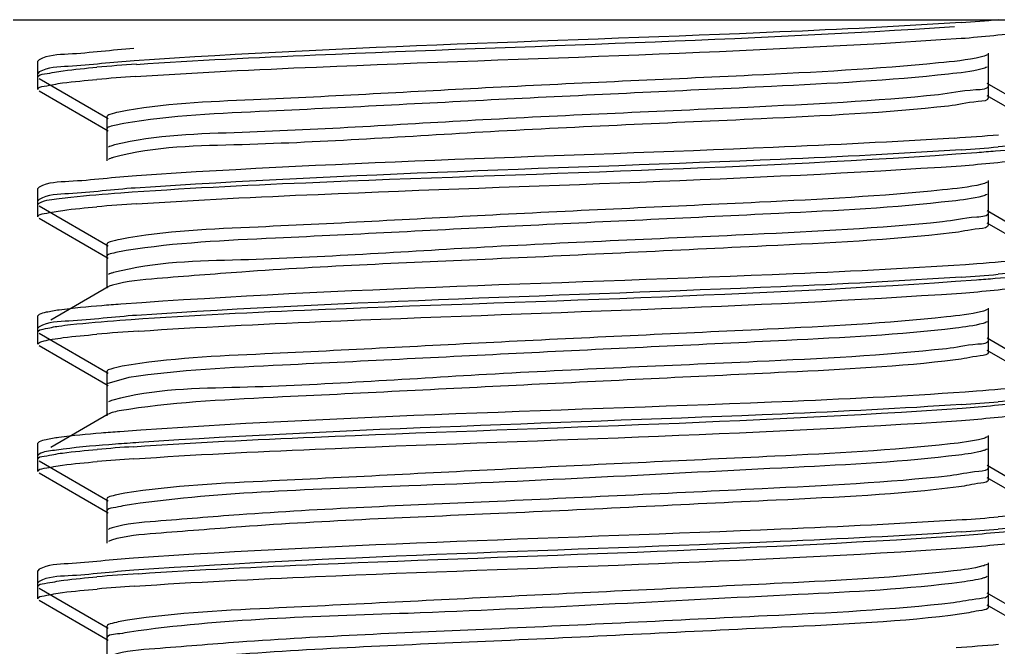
# Model space of a CAD drawing. Extents: x -427546 to -314919, y 698702 to 968782.
# Drawn here: x -414913.6 to -414799.3, y 912861.4 to 912934.7 of the extents above; entities that cross this region are included whole.
import ezdxf

# ---------------------------------------------------------------- set-up
doc = ezdxf.new("R2010")
doc.units = 0
doc.header["$LTSCALE"] = 1000
doc.header["$MEASUREMENT"] = 0
doc.layers.get('0').update_dxf_attribs({"linetype": 'CONTINUOUS'})
doc.layers.add('BZ', color=2, linetype='CONTINUOUS')

msp = doc.modelspace()

# ---------------------------------------------------------------- linework, layer by layer
at = {"linetype": 'CONTINUOUS'}
for p, q in [((-414800.46, 912927.06), (-414800.46, 912930.78)), ((-414911.32, 912930.01), (-414911.46, 912929.85)), ((-414911.46, 912927.99), (-414911.46, 912929.85)), ((-414911.46, 912927.99), (-414911.46, 912929.85)), ((-414911.32, 912928.59), (-414911.46, 912928.42)), ((-414911.46, 912926.56), (-414911.46, 912928.42)), ((-414911.46, 912926.56), (-414911.46, 912928.42)), ((-414800.46, 912925.63), (-414800.46, 912929.35)), ((-414911.32, 912927.82), (-414903.25, 912923.15)), ((-414792.54, 912922.57), (-414800.62, 912927.24)), ((-414911.32, 912926.4), (-414903.25, 912921.72)), ((-414792.54, 912921.14), (-414800.62, 912925.82)), ((-414903.41, 912923.34), (-414903.41, 912919.61)), ((-414903.41, 912921.91), (-414903.41, 912918.19)), ((-414800.46, 912912.17), (-414800.46, 912915.89)), ((-414911.32, 912915.13), (-414911.46, 912914.96)), ((-414911.46, 912913.1), (-414911.46, 912914.96)), ((-414911.46, 912913.1), (-414911.46, 912914.96)), ((-414911.32, 912913.7), (-414911.46, 912913.54)), ((-414911.46, 912911.68), (-414911.46, 912913.54)), ((-414911.46, 912911.68), (-414911.46, 912913.54)), ((-414800.46, 912910.75), (-414800.46, 912914.47)), ((-414911.32, 912912.94), (-414903.25, 912908.26)), ((-414792.54, 912907.68), (-414800.62, 912912.36)), ((-414911.32, 912911.52), (-414903.25, 912906.84)), ((-414792.54, 912906.26), (-414800.62, 912910.94)), ((-414903.41, 912908.45), (-414903.41, 912904.73)), ((-414903.41, 912907.03), (-414903.41, 912903.31)), ((-414903.25, 912903.5), (-414909.97, 912899.6)), ((-414800.46, 912897.29), (-414800.46, 912901.01)), ((-414911.32, 912900.24), (-414911.46, 912900.08)), ((-414911.46, 912898.22), (-414911.46, 912900.08)), ((-414911.46, 912898.22), (-414911.46, 912900.08)), ((-414911.32, 912898.82), (-414911.46, 912898.66)), ((-414911.46, 912896.8), (-414911.46, 912898.66)), ((-414911.46, 912896.8), (-414911.46, 912898.66)), ((-414800.46, 912895.87), (-414800.46, 912899.59)), ((-414911.32, 912898.06), (-414903.25, 912893.38)), ((-414792.54, 912892.8), (-414800.62, 912897.48)), ((-414911.32, 912896.63), (-414903.25, 912891.96)), ((-414792.54, 912891.38), (-414800.62, 912896.05)), ((-414903.41, 912893.57), (-414903.41, 912889.85)), ((-414900.85, 912892.89), (-414903.41, 912892.14)), ((-414903.41, 912892.14), (-414903.41, 912888.42)), ((-414903.25, 912888.61), (-414909.97, 912884.72)), ((-414800.46, 912882.41), (-414800.46, 912886.13)), ((-414911.32, 912885.36), (-414911.46, 912885.2)), ((-414911.46, 912883.34), (-414911.46, 912885.2)), ((-414911.46, 912883.34), (-414911.46, 912885.2)), ((-414911.32, 912883.94), (-414911.46, 912883.77)), ((-414911.46, 912881.91), (-414911.46, 912883.77)), ((-414911.46, 912881.91), (-414911.46, 912883.77)), ((-414800.46, 912880.98), (-414800.46, 912884.7)), ((-414911.32, 912883.17), (-414903.25, 912878.5)), ((-414792.54, 912877.92), (-414800.62, 912882.6)), ((-414911.32, 912881.75), (-414903.25, 912877.07)), ((-414792.54, 912876.49), (-414800.62, 912881.17)), ((-414903.41, 912878.69), (-414903.41, 912874.97)), ((-414903.41, 912877.26), (-414903.41, 912873.54)), ((-414800.46, 912867.52), (-414800.46, 912871.24)), ((-414911.32, 912870.48), (-414911.46, 912870.31)), ((-414911.46, 912868.45), (-414911.46, 912870.31)), ((-414911.46, 912868.45), (-414911.46, 912870.31)), ((-414911.32, 912869.05), (-414911.46, 912868.89)), ((-414911.46, 912867.03), (-414911.46, 912868.89)), ((-414911.46, 912867.03), (-414911.46, 912868.89)), ((-414800.46, 912866.1), (-414800.46, 912869.82)), ((-414911.32, 912868.29), (-414903.25, 912863.61)), ((-414911.32, 912866.87), (-414903.25, 912862.19)), ((-414792.54, 912863.04), (-414800.62, 912867.71)), ((-414792.54, 912861.61), (-414800.62, 912866.29)), ((-414903.41, 912863.8), (-414903.41, 912860.08)), ((-414903.41, 912862.38), (-414903.41, 912858.66))]:
    msp.add_line(p, q, dxfattribs=at)
for centre, radius, start, end in [((-414820.75, 913189.87), 256.06, 273.8314, 274.8033), ((-414882.74, 912669.25), 260.81, 93.7842, 94.8009), ((-414882.97, 912670.76), 257.86, 93.8094, 94.8059), ((-414821.79, 913189.54), 269.23, 273.6985, 274.7995), ((-414820.77, 913175.25), 256.32, 273.8286, 274.8033), ((-414882.76, 912653.24), 260.51, 93.7812, 94.806), ((-414820.76, 913160.21), 256.16, 273.8303, 274.8033), ((-414882.37, 912633.55), 265.33, 93.7437, 94.8056), ((-414820.68, 913144.36), 255.2, 273.8405, 274.8036), ((-414883.23, 912630.84), 254.54, 93.848, 94.803), ((-414883.19, 912628.86), 255.1, 93.8411, 94.8041), ((-414820.61, 913130.04), 254.33, 273.85, 274.8032), ((-414820.69, 913129.62), 255.34, 273.8391, 274.8035), ((-414882.46, 912606.22), 264.31, 93.7486, 94.8), ((-414883.11, 912613.05), 256.03, 93.8298, 94.8052), ((-414821.54, 913126.85), 266.06, 273.7304, 274.8001)]:
    msp.add_arc(centre, radius, start, end, dxfattribs=at)
for points, knots in [([(-414803.64, 912934.38), (-414810.69, 912933.9), (-414842.88, 912932.35), (-414875.11, 912931.61), (-414900.21, 912929.9)], [0, 0, 0, 0, 0.219184, 1, 1, 1, 1]), ([(-414899.95, 912929.48), (-414892.99, 912929.95), (-414861.15, 912931.48), (-414829.27, 912932.26), (-414804.42, 912933.9)], [0, 0, 0, 0, 0.21895, 1, 1, 1, 1]), ([(-414803.66, 912932.52), (-414801.08, 912932.7), (-414797.48, 912933.2), (-414793.55, 912933.26), (-414792.54, 912933.84)], [0, 0, 0, 0, 0.690321, 1, 1, 1, 1]), ([(-414900.1, 912928.05), (-414893.05, 912928.53), (-414860.9, 912930.07), (-414828.71, 912930.82), (-414803.66, 912932.52)], [0, 0, 0, 0, 0.219667, 1, 1, 1, 1]), ([(-414900.26, 912931.32), (-414902.82, 912931.15), (-414906.41, 912930.65), (-414910.32, 912930.58), (-414911.32, 912930.01)], [0, 0, 0, 0, 0.690257, 1, 1, 1, 1]), ([(-414900.21, 912929.9), (-414902.78, 912929.73), (-414906.39, 912929.23), (-414910.32, 912929.16), (-414911.32, 912928.59)], [0, 0, 0, 0, 0.690342, 1, 1, 1, 1]), ([(-414806.29, 912929.64), (-414813.52, 912928.92), (-414830.87, 912928.03), (-414857.57, 912926.88), (-414882.19, 912925.42), (-414896.86, 912924.92), (-414902.02, 912923.89)], [0, 0, 0, 0, 0.227134, 0.54316, 0.83546, 1, 1, 1, 1]), ([(-414800.62, 912930.59), (-414800.82, 912930.47), (-414802.71, 912929.96), (-414804.62, 912929.8), (-414806.29, 912929.64)], [0, 0, 0, 0, 0.123019, 1, 1, 1, 1]), ([(-414911.46, 912927.99), (-414911.46, 912928.26), (-414909.99, 912928.44), (-414909.25, 912928.64), (-414908.5, 912928.74)], [0, 0, 0, 0, 0.271046, 1, 1, 1, 1]), ([(-414805.13, 912928.34), (-414812, 912927.58), (-414828.93, 912926.72), (-414855.4, 912925.52), (-414880.6, 912924.14), (-414895.87, 912923.51), (-414901.45, 912922.57)], [0, 0, 0, 0, 0.214725, 0.5266, 0.823844, 1, 1, 1, 1]), ([(-414800.62, 912929.16), (-414800.79, 912929.06), (-414802.28, 912928.63), (-414803.8, 912928.48), (-414805.13, 912928.34)], [0, 0, 0, 0, 0.128762, 1, 1, 1, 1]), ([(-414911.46, 912926.56), (-414911.46, 912926.83), (-414910.04, 912927.01), (-414909.32, 912927.21), (-414908.6, 912927.3)], [0, 0, 0, 0, 0.271535, 1, 1, 1, 1]), ([(-414800.46, 912927.06), (-414800.46, 912926.53), (-414803.46, 912926.51), (-414804.84, 912926.06), (-414806.29, 912925.92)], [0, 0, 0, 0, 0.265504, 1, 1, 1, 1]), ([(-414806.29, 912925.92), (-414813.69, 912925.18), (-414831.44, 912924.27), (-414858.59, 912923.17), (-414883.14, 912921.51), (-414897.67, 912921.26), (-414902.52, 912920.06)], [0, 0, 0, 0, 0.231431, 0.552554, 0.844673, 1, 1, 1, 1]), ([(-414800.46, 912925.63), (-414800.45, 912925.2), (-414802.84, 912925.08), (-414803.96, 912924.74), (-414805.13, 912924.61)], [0, 0, 0, 0, 0.267411, 1, 1, 1, 1]), ([(-414902.02, 912923.89), (-414902.37, 912923.82), (-414902.78, 912923.72), (-414903.41, 912923.48), (-414903.41, 912923.34)], [0, 0, 0, 0, 0.707509, 1, 1, 1, 1]), ([(-414805.13, 912924.61), (-414812.39, 912923.81), (-414830.24, 912922.92), (-414857.79, 912921.81), (-414882.88, 912920.01), (-414897.81, 912919.92), (-414902.67, 912918.59)], [0, 0, 0, 0, 0.224296, 0.548086, 0.845183, 1, 1, 1, 1]), ([(-414901.45, 912922.57), (-414901.95, 912922.48), (-414902.48, 912922.36), (-414903.41, 912922.11), (-414903.41, 912921.91)], [0, 0, 0, 0, 0.717095, 1, 1, 1, 1]), ([(-414804.42, 912920.87), (-414811.47, 912920.41), (-414843.32, 912918.88), (-414875.2, 912918.13), (-414899.95, 912916.46)], [0, 0, 0, 0, 0.221631, 1, 1, 1, 1]), ([(-414902.52, 912920.06), (-414902.66, 912920.02), (-414902.91, 912919.95), (-414903.15, 912919.86), (-414903.24, 912919.8)], [0, 0, 0, 0, 0.588731, 1, 1, 1, 1]), ([(-414901.8, 912914.47), (-414894.61, 912915), (-414861.27, 912916.62), (-414827.89, 912917.27), (-414801.8, 912919.19)], [0, 0, 0, 0, 0.216226, 1, 1, 1, 1]), ([(-414803.66, 912919.5), (-414810.69, 912919.02), (-414842.84, 912917.47), (-414875.02, 912916.72), (-414900.1, 912915.03)], [0, 0, 0, 0, 0.219063, 1, 1, 1, 1]), ([(-414801.8, 912919.19), (-414801.08, 912919.25), (-414798.75, 912919.43), (-414796.41, 912919.64), (-414794.8, 912919.87)], [0, 0, 0, 0, 0.30753, 1, 1, 1, 1]), ([(-414902.67, 912918.59), (-414902.79, 912918.56), (-414902.98, 912918.5), (-414903.17, 912918.42), (-414903.24, 912918.38)], [0, 0, 0, 0, 0.578118, 1, 1, 1, 1]), ([(-414803.65, 912917.64), (-414801.08, 912917.82), (-414797.47, 912918.31), (-414793.54, 912918.38), (-414792.54, 912918.96)], [0, 0, 0, 0, 0.690305, 1, 1, 1, 1]), ([(-414899.94, 912913.18), (-414892.88, 912913.65), (-414860.78, 912915.19), (-414828.64, 912915.94), (-414803.65, 912917.64)], [0, 0, 0, 0, 0.220288, 1, 1, 1, 1]), ([(-414899.95, 912916.46), (-414902.58, 912916.28), (-414906.27, 912915.77), (-414910.3, 912915.71), (-414911.32, 912915.13)], [0, 0, 0, 0, 0.69073, 1, 1, 1, 1]), ([(-414900.1, 912915.03), (-414902.7, 912914.85), (-414906.34, 912914.35), (-414910.31, 912914.28), (-414911.32, 912913.7)], [0, 0, 0, 0, 0.690532, 1, 1, 1, 1]), ([(-414805.82, 912914.8), (-414812.93, 912914.07), (-414830.16, 912913.19), (-414856.82, 912912.02), (-414881.67, 912910.58), (-414896.57, 912910.04), (-414901.87, 912909.03)], [0, 0, 0, 0, 0.222673, 0.537557, 0.831783, 1, 1, 1, 1]), ([(-414800.62, 912915.71), (-414800.81, 912915.59), (-414802.53, 912915.11), (-414804.29, 912914.96), (-414805.82, 912914.8)], [0, 0, 0, 0, 0.125047, 1, 1, 1, 1]), ([(-414911.46, 912913.1), (-414911.46, 912913.18), (-414910.58, 912913.74), (-414909.77, 912913.68), (-414908.99, 912913.79)], [0, 0, 0, 0, 0.088859, 1, 1, 1, 1]), ([(-414908.99, 912913.79), (-414908.53, 912913.85), (-414906.14, 912914.14), (-414903.74, 912914.33), (-414901.8, 912914.47)], [0, 0, 0, 0, 0.191578, 1, 1, 1, 1]), ([(-414804.71, 912913.5), (-414811.42, 912912.72), (-414828.15, 912911.88), (-414854.49, 912910.66), (-414879.89, 912909.32), (-414895.39, 912908.64), (-414901.16, 912907.73)], [0, 0, 0, 0, 0.209641, 0.51959, 0.818764, 1, 1, 1, 1]), ([(-414800.62, 912914.28), (-414800.78, 912914.19), (-414802.12, 912913.78), (-414803.51, 912913.64), (-414804.71, 912913.5)], [0, 0, 0, 0, 0.131376, 1, 1, 1, 1]), ([(-414911.46, 912911.68), (-414911.46, 912911.95), (-414910.02, 912912.13), (-414909.3, 912912.33), (-414908.57, 912912.42)], [0, 0, 0, 0, 0.271367, 1, 1, 1, 1]), ([(-414800.46, 912912.17), (-414800.45, 912911.68), (-414803.21, 912911.62), (-414804.48, 912911.22), (-414805.82, 912911.08)], [0, 0, 0, 0, 0.265995, 1, 1, 1, 1]), ([(-414805.82, 912911.08), (-414813.2, 912910.32), (-414831.04, 912909.41), (-414858.41, 912908.31), (-414883.16, 912906.57), (-414897.83, 912906.43), (-414902.63, 912905.14)], [0, 0, 0, 0, 0.229278, 0.552136, 0.84614, 1, 1, 1, 1]), ([(-414800.46, 912910.75), (-414800.45, 912910.36), (-414802.61, 912910.21), (-414803.64, 912909.9), (-414804.71, 912909.78)], [0, 0, 0, 0, 0.268548, 1, 1, 1, 1]), ([(-414901.87, 912909.03), (-414902.26, 912908.96), (-414902.7, 912908.86), (-414903.41, 912908.61), (-414903.41, 912908.45)], [0, 0, 0, 0, 0.710644, 1, 1, 1, 1]), ([(-414804.71, 912909.78), (-414811.92, 912908.95), (-414829.82, 912908.11), (-414857.46, 912906.72), (-414881.22, 912905.77), (-414895.98, 912904.57), (-414901.06, 912904.17), (-414902.75, 912903.69)], [0, 0, 0, 0, 0.221551, 0.546609, 0.845708, 0.946505, 1, 1, 1, 1]), ([(-414901.16, 912907.73), (-414901.73, 912907.64), (-414902.33, 912907.49), (-414903.41, 912907.25), (-414903.41, 912907.03)], [0, 0, 0, 0, 0.720363, 1, 1, 1, 1]), ([(-414794.8, 912906.85), (-414795.24, 912906.78), (-414797.57, 912906.5), (-414799.91, 912906.31), (-414801.8, 912906.17)], [0, 0, 0, 0, 0.1913, 1, 1, 1, 1]), ([(-414801.8, 912906.17), (-414808.95, 912905.65), (-414842.28, 912904.02), (-414875.66, 912903.35), (-414901.8, 912901.45)], [0, 0, 0, 0, 0.214646, 1, 1, 1, 1]), ([(-414902.63, 912905.14), (-414902.76, 912905.11), (-414902.96, 912905.05), (-414903.17, 912904.97), (-414903.24, 912904.92)], [0, 0, 0, 0, 0.581011, 1, 1, 1, 1]), ([(-414901.91, 912899.58), (-414894.72, 912900.11), (-414861.36, 912901.73), (-414827.96, 912902.39), (-414801.84, 912904.31)], [0, 0, 0, 0, 0.215717, 1, 1, 1, 1]), ([(-414803.65, 912904.62), (-414810.66, 912904.14), (-414842.76, 912902.59), (-414874.89, 912901.84), (-414899.94, 912900.15)], [0, 0, 0, 0, 0.218766, 1, 1, 1, 1]), ([(-414801.84, 912904.31), (-414801.12, 912904.36), (-414798.77, 912904.55), (-414796.42, 912904.76), (-414794.81, 912904.99)], [0, 0, 0, 0, 0.307512, 1, 1, 1, 1]), ([(-414902.75, 912903.69), (-414902.84, 912903.66), (-414903.01, 912903.6), (-414903.18, 912903.53), (-414903.24, 912903.5)], [0, 0, 0, 0, 0.572407, 1, 1, 1, 1]), ([(-414803.59, 912902.76), (-414801.03, 912902.94), (-414797.45, 912903.43), (-414793.54, 912903.5), (-414792.54, 912904.07)], [0, 0, 0, 0, 0.690212, 1, 1, 1, 1]), ([(-414899.69, 912898.31), (-414892.61, 912898.78), (-414860.58, 912900.32), (-414828.5, 912901.06), (-414803.59, 912902.76)], [0, 0, 0, 0, 0.221286, 1, 1, 1, 1]), ([(-414901.8, 912901.45), (-414902.54, 912901.4), (-414904.94, 912901.21), (-414907.34, 912901), (-414908.99, 912900.77)], [0, 0, 0, 0, 0.307207, 1, 1, 1, 1]), ([(-414908.99, 912900.77), (-414909.5, 912900.69), (-414910.28, 912900.56), (-414911.08, 912900.39), (-414911.32, 912900.24)], [0, 0, 0, 0, 0.644157, 1, 1, 1, 1]), ([(-414899.94, 912900.15), (-414902.57, 912899.98), (-414906.27, 912899.47), (-414910.3, 912899.41), (-414911.32, 912898.82)], [0, 0, 0, 0, 0.690794, 1, 1, 1, 1]), ([(-414805.37, 912899.97), (-414812.33, 912899.22), (-414829.36, 912898.35), (-414855.91, 912897.16), (-414880.99, 912895.77), (-414896.12, 912895.16), (-414901.61, 912894.2)], [0, 0, 0, 0, 0.217563, 0.530512, 0.826679, 1, 1, 1, 1]), ([(-414800.62, 912900.82), (-414800.8, 912900.72), (-414802.37, 912900.27), (-414803.97, 912900.12), (-414805.37, 912899.97)], [0, 0, 0, 0, 0.127384, 1, 1, 1, 1]), ([(-414911.46, 912898.22), (-414911.46, 912898.45), (-414910.26, 912898.65), (-414909.63, 912898.82), (-414909.02, 912898.9)], [0, 0, 0, 0, 0.274238, 1, 1, 1, 1]), ([(-414909.02, 912898.9), (-414908.56, 912898.96), (-414906.2, 912899.25), (-414903.83, 912899.44), (-414901.91, 912899.58)], [0, 0, 0, 0, 0.191507, 1, 1, 1, 1]), ([(-414804.31, 912898.66), (-414810.85, 912897.87), (-414827.38, 912897.05), (-414853.58, 912895.81), (-414879.17, 912894.5), (-414894.91, 912893.77), (-414900.85, 912892.89)], [0, 0, 0, 0, 0.204569, 0.512595, 0.813688, 1, 1, 1, 1]), ([(-414800.62, 912899.4), (-414800.76, 912899.31), (-414801.97, 912898.93), (-414803.23, 912898.8), (-414804.31, 912898.66)], [0, 0, 0, 0, 0.13419, 1, 1, 1, 1]), ([(-414910.72, 912897.17), (-414910.41, 912897.25), (-414909.68, 912897.39), (-414908.93, 912897.49), (-414908.5, 912897.55)], [0, 0, 0, 0, 0.420782, 1, 1, 1, 1]), ([(-414911.46, 912896.8), (-414911.46, 912896.88), (-414911.15, 912897.06), (-414910.91, 912897.12), (-414910.72, 912897.17)], [0, 0, 0, 0, 0.309855, 1, 1, 1, 1]), ([(-414800.46, 912897.29), (-414800.45, 912896.84), (-414802.97, 912896.74), (-414804.14, 912896.38), (-414805.37, 912896.25)], [0, 0, 0, 0, 0.266858, 1, 1, 1, 1]), ([(-414805.37, 912896.25), (-414812.71, 912895.45), (-414830.62, 912894.55), (-414858.19, 912893.46), (-414883.13, 912891.63), (-414897.95, 912891.59), (-414902.73, 912890.23)], [0, 0, 0, 0, 0.226863, 0.551253, 0.847203, 1, 1, 1, 1]), ([(-414800.46, 912895.87), (-414800.45, 912895.51), (-414802.4, 912895.33), (-414803.34, 912895.06), (-414804.31, 912894.94)], [0, 0, 0, 0, 0.26989, 1, 1, 1, 1]), ([(-414901.61, 912894.2), (-414902.06, 912894.12), (-414902.57, 912894), (-414903.41, 912893.75), (-414903.41, 912893.57)], [0, 0, 0, 0, 0.715002, 1, 1, 1, 1]), ([(-414804.31, 912894.94), (-414810.85, 912894.15), (-414827.38, 912893.33), (-414853.58, 912892.09), (-414879.17, 912890.77), (-414894.91, 912890.05), (-414900.85, 912889.17)], [0, 0, 0, 0, 0.204569, 0.512595, 0.813688, 1, 1, 1, 1]), ([(-414794.81, 912891.96), (-414795.25, 912891.9), (-414797.59, 912891.61), (-414799.94, 912891.43), (-414801.84, 912891.29)], [0, 0, 0, 0, 0.191312, 1, 1, 1, 1]), ([(-414801.84, 912891.29), (-414809, 912890.76), (-414842.36, 912889.13), (-414875.76, 912888.47), (-414901.91, 912886.56)], [0, 0, 0, 0, 0.214998, 1, 1, 1, 1]), ([(-414803.54, 912889.31), (-414800.99, 912889.48), (-414797.42, 912889.97), (-414793.54, 912890.05), (-414792.54, 912890.62)], [0, 0, 0, 0, 0.690121, 1, 1, 1, 1]), ([(-414902.73, 912890.23), (-414902.83, 912890.2), (-414903.01, 912890.15), (-414903.18, 912890.08), (-414903.24, 912890.04)], [0, 0, 0, 0, 0.574017, 1, 1, 1, 1]), ([(-414803.59, 912889.74), (-414810.57, 912889.26), (-414842.6, 912887.72), (-414874.67, 912886.96), (-414899.69, 912885.29)], [0, 0, 0, 0, 0.218157, 1, 1, 1, 1]), ([(-414902.8, 912888.79), (-414902.89, 912888.76), (-414903.04, 912888.71), (-414903.18, 912888.65), (-414903.24, 912888.61)], [0, 0, 0, 0, 0.566763, 1, 1, 1, 1]), ([(-414900.85, 912889.17), (-414901.23, 912889.12), (-414901.89, 912889.01), (-414902.54, 912888.87), (-414902.8, 912888.79)], [0, 0, 0, 0, 0.581835, 1, 1, 1, 1]), ([(-414900.32, 912884.81), (-414893.26, 912885.29), (-414861, 912886.85), (-414828.7, 912887.59), (-414803.54, 912889.31)], [0, 0, 0, 0, 0.219027, 1, 1, 1, 1]), ([(-414803.6, 912887.88), (-414801.04, 912888.05), (-414797.45, 912888.55), (-414793.54, 912888.62), (-414792.54, 912889.19)], [0, 0, 0, 0, 0.690224, 1, 1, 1, 1]), ([(-414900.28, 912883.39), (-414893.23, 912883.87), (-414861, 912885.42), (-414828.73, 912886.16), (-414803.6, 912887.88)], [0, 0, 0, 0, 0.219076, 1, 1, 1, 1]), ([(-414901.91, 912886.56), (-414902.64, 912886.5), (-414905.01, 912886.32), (-414907.38, 912886.11), (-414909.02, 912885.88)], [0, 0, 0, 0, 0.307296, 1, 1, 1, 1]), ([(-414909.02, 912885.88), (-414909.52, 912885.81), (-414910.29, 912885.67), (-414911.08, 912885.5), (-414911.32, 912885.36)], [0, 0, 0, 0, 0.643667, 1, 1, 1, 1]), ([(-414899.69, 912885.29), (-414900.59, 912885.23), (-414903.54, 912885.02), (-414906.48, 912884.78), (-414908.5, 912884.52)], [0, 0, 0, 0, 0.307422, 1, 1, 1, 1]), ([(-414804.94, 912885.13), (-414811.74, 912884.37), (-414828.58, 912883.52), (-414855, 912882.31), (-414880.29, 912880.95), (-414895.66, 912880.29), (-414901.33, 912879.36)], [0, 0, 0, 0, 0.21247, 0.523491, 0.821591, 1, 1, 1, 1]), ([(-414800.62, 912885.94), (-414800.78, 912885.84), (-414802.21, 912885.42), (-414803.67, 912885.27), (-414804.94, 912885.13)], [0, 0, 0, 0, 0.129897, 1, 1, 1, 1]), ([(-414911.46, 912883.34), (-414911.46, 912883.61), (-414910.04, 912883.79), (-414909.32, 912883.98), (-414908.61, 912884.07)], [0, 0, 0, 0, 0.271606, 1, 1, 1, 1]), ([(-414908.5, 912884.52), (-414908.85, 912884.48), (-414909.79, 912884.33), (-414910.79, 912884.24), (-414911.32, 912883.94)], [0, 0, 0, 0, 0.363874, 1, 1, 1, 1]), ([(-414803.92, 912883.83), (-414810.31, 912883.01), (-414831.76, 912882), (-414863.92, 912880.18), (-414889.81, 912879.55), (-414900.52, 912878.06)], [0, 0, 0, 0, 0.19951, 0.664838, 1, 1, 1, 1]), ([(-414800.62, 912884.51), (-414800.75, 912884.44), (-414801.83, 912884.08), (-414802.96, 912883.95), (-414803.92, 912883.83)], [0, 0, 0, 0, 0.137233, 1, 1, 1, 1]), ([(-414911.46, 912881.91), (-414911.46, 912882.18), (-414910.05, 912882.36), (-414909.33, 912882.56), (-414908.61, 912882.65)], [0, 0, 0, 0, 0.271624, 1, 1, 1, 1]), ([(-414800.46, 912882.41), (-414800.45, 912881.99), (-414802.74, 912881.86), (-414803.82, 912881.54), (-414804.94, 912881.41)], [0, 0, 0, 0, 0.267891, 1, 1, 1, 1]), ([(-414804.94, 912881.41), (-414812.22, 912880.59), (-414830.2, 912879.74), (-414857.86, 912878.36), (-414881.54, 912877.42), (-414896.15, 912876.2), (-414901.16, 912875.82), (-414902.8, 912875.33)], [0, 0, 0, 0, 0.224202, 0.549925, 0.847853, 0.947628, 1, 1, 1, 1]), ([(-414800.46, 912880.98), (-414800.45, 912880.66), (-414802.19, 912880.46), (-414803.05, 912880.22), (-414803.92, 912880.11)], [0, 0, 0, 0, 0.271462, 1, 1, 1, 1]), ([(-414901.33, 912879.36), (-414901.85, 912879.28), (-414902.42, 912879.14), (-414903.41, 912878.89), (-414903.41, 912878.69)], [0, 0, 0, 0, 0.718615, 1, 1, 1, 1]), ([(-414803.92, 912880.11), (-414810.99, 912879.21), (-414828.94, 912878.41), (-414856.84, 912876.96), (-414881.07, 912876.04), (-414896.07, 912874.78), (-414901.2, 912874.41), (-414902.86, 912873.89)], [0, 0, 0, 0, 0.215562, 0.542846, 0.84615, 0.947588, 1, 1, 1, 1]), ([(-414900.52, 912878.06), (-414901.24, 912877.96), (-414901.99, 912877.76), (-414903.41, 912877.54), (-414903.41, 912877.26)], [0, 0, 0, 0, 0.725452, 1, 1, 1, 1]), ([(-414803.54, 912876.28), (-414810.59, 912875.8), (-414842.85, 912874.25), (-414875.15, 912873.51), (-414900.32, 912871.79)], [0, 0, 0, 0, 0.218953, 1, 1, 1, 1]), ([(-414804.23, 912874.38), (-414801.52, 912874.56), (-414797.73, 912875.08), (-414793.59, 912875.13), (-414792.54, 912875.73)], [0, 0, 0, 0, 0.691208, 1, 1, 1, 1]), ([(-414902.8, 912875.33), (-414902.89, 912875.3), (-414903.04, 912875.25), (-414903.18, 912875.19), (-414903.24, 912875.15)], [0, 0, 0, 0, 0.567705, 1, 1, 1, 1]), ([(-414803.6, 912874.86), (-414810.65, 912874.37), (-414842.88, 912872.82), (-414875.14, 912872.08), (-414900.28, 912870.37)], [0, 0, 0, 0, 0.219125, 1, 1, 1, 1]), ([(-414902.86, 912873.89), (-414902.93, 912873.86), (-414903.06, 912873.82), (-414903.19, 912873.76), (-414903.24, 912873.73)], [0, 0, 0, 0, 0.562566, 1, 1, 1, 1]), ([(-414899.74, 912869.97), (-414892.75, 912870.43), (-414860.91, 912871.96), (-414829.03, 912872.73), (-414804.23, 912874.38)], [0, 0, 0, 0, 0.22002, 1, 1, 1, 1]), ([(-414803.64, 912872.99), (-414801.07, 912873.17), (-414797.47, 912873.67), (-414793.54, 912873.73), (-414792.54, 912874.31)], [0, 0, 0, 0, 0.690293, 1, 1, 1, 1]), ([(-414900.22, 912868.51), (-414893.17, 912868.99), (-414860.97, 912870.54), (-414828.74, 912871.28), (-414803.64, 912872.99)], [0, 0, 0, 0, 0.219254, 1, 1, 1, 1]), ([(-414900.32, 912871.79), (-414902.86, 912871.61), (-414906.44, 912871.12), (-414910.33, 912871.05), (-414911.32, 912870.48)], [0, 0, 0, 0, 0.690154, 1, 1, 1, 1]), ([(-414900.28, 912870.37), (-414902.83, 912870.19), (-414906.42, 912869.7), (-414910.32, 912869.63), (-414911.32, 912869.05)], [0, 0, 0, 0, 0.690224, 1, 1, 1, 1]), ([(-414804.53, 912870.3), (-414811.17, 912869.51), (-414827.81, 912868.68), (-414854.09, 912867.45), (-414879.58, 912866.12), (-414895.18, 912865.42), (-414901.02, 912864.53)], [0, 0, 0, 0, 0.207392, 0.516489, 0.816517, 1, 1, 1, 1]), ([(-414800.62, 912871.06), (-414800.77, 912870.97), (-414802.06, 912870.57), (-414803.38, 912870.43), (-414804.53, 912870.3)], [0, 0, 0, 0, 0.132694, 1, 1, 1, 1]), ([(-414911.46, 912868.45), (-414911.46, 912868.74), (-414909.96, 912868.91), (-414909.21, 912869.11), (-414908.46, 912869.21)], [0, 0, 0, 0, 0.270801, 1, 1, 1, 1]), ([(-414803.56, 912868.99), (-414809.9, 912868.14), (-414831.51, 912867.15), (-414863.86, 912865.26), (-414890.01, 912864.71), (-414900.76, 912863.14)], [0, 0, 0, 0, 0.197032, 0.665256, 1, 1, 1, 1]), ([(-414800.62, 912869.63), (-414800.74, 912869.56), (-414801.7, 912869.23), (-414802.7, 912869.11), (-414803.56, 912868.99)], [0, 0, 0, 0, 0.140538, 1, 1, 1, 1]), ([(-414911.46, 912867.03), (-414911.46, 912867.3), (-414910.05, 912867.48), (-414909.33, 912867.67), (-414908.61, 912867.77)], [0, 0, 0, 0, 0.271622, 1, 1, 1, 1]), ([(-414804.53, 912866.58), (-414811.75, 912865.72), (-414829.77, 912864.89), (-414857.57, 912863.48), (-414881.48, 912862.55), (-414896.21, 912861.31), (-414901.24, 912860.94), (-414902.86, 912860.43)], [0, 0, 0, 0, 0.22136, 0.548301, 0.848284, 0.948292, 1, 1, 1, 1]), ([(-414800.46, 912867.52), (-414800.46, 912867.15), (-414802.51, 912866.98), (-414803.51, 912866.7), (-414804.53, 912866.58)], [0, 0, 0, 0, 0.269339, 1, 1, 1, 1]), ([(-414800.46, 912866.1), (-414800.46, 912865.8), (-414801.99, 912865.59), (-414802.78, 912865.38), (-414803.56, 912865.27)], [0, 0, 0, 0, 0.273294, 1, 1, 1, 1]), ([(-414901.02, 912864.53), (-414901.62, 912864.44), (-414902.26, 912864.28), (-414903.41, 912864.04), (-414903.41, 912863.8)], [0, 0, 0, 0, 0.721639, 1, 1, 1, 1]), ([(-414803.56, 912865.27), (-414810.54, 912864.33), (-414828.5, 912863.57), (-414856.51, 912862.08), (-414880.97, 912861.18), (-414896.09, 912859.88), (-414901.26, 912859.53), (-414902.9, 912858.99)], [0, 0, 0, 0, 0.212334, 0.540585, 0.846069, 0.947955, 1, 1, 1, 1]), ([(-414900.76, 912863.14), (-414901.15, 912863.09), (-414901.89, 912862.87), (-414903.41, 912862.91), (-414903.41, 912862.38)], [0, 0, 0, 0, 0.421436, 1, 1, 1, 1])]:
    msp.add_open_spline(points, degree=3, knots=knots, dxfattribs=at)
for points in [[(-414908.5, 912928.74), (-414907.19, 912928.9), (-414905.88, 912929.03), (-414904.57, 912929.14)], [(-414908.6, 912927.3), (-414907.26, 912927.47), (-414905.92, 912927.6), (-414904.57, 912927.71)], [(-414795.28, 912920.24), (-414796.62, 912920.07), (-414797.96, 912919.94), (-414799.31, 912919.83)], [(-414908.57, 912912.42), (-414907.25, 912912.59), (-414905.92, 912912.72), (-414904.58, 912912.83)], [(-414795.28, 912905.36), (-414796.62, 912905.18), (-414797.96, 912905.06), (-414799.31, 912904.95)], [(-414908.5, 912897.55), (-414907.2, 912897.71), (-414905.9, 912897.83), (-414904.59, 912897.94)], [(-414795.26, 912890.48), (-414796.61, 912890.3), (-414797.96, 912890.18), (-414799.31, 912890.06)], [(-414908.61, 912884.07), (-414907.26, 912884.25), (-414905.9, 912884.37), (-414904.55, 912884.49)], [(-414908.61, 912882.65), (-414907.26, 912882.82), (-414905.91, 912882.95), (-414904.55, 912883.07)], [(-414795.25, 912877.02), (-414796.6, 912876.84), (-414797.96, 912876.72), (-414799.32, 912876.6)], [(-414795.26, 912875.59), (-414796.61, 912875.42), (-414797.96, 912875.29), (-414799.31, 912875.18)], [(-414908.46, 912869.21), (-414907.17, 912869.37), (-414905.87, 912869.49), (-414904.58, 912869.6)], [(-414908.61, 912867.77), (-414907.27, 912867.94), (-414905.91, 912868.07), (-414904.56, 912868.18)]]:
    msp.add_open_spline(points, degree=3, dxfattribs=at)
at = {"layer": 'BZ'}
msp.add_line((-413274.03, 912934.63), (-420265.53, 912934.63), dxfattribs=at)

doc.saveas('drawing.dxf')
